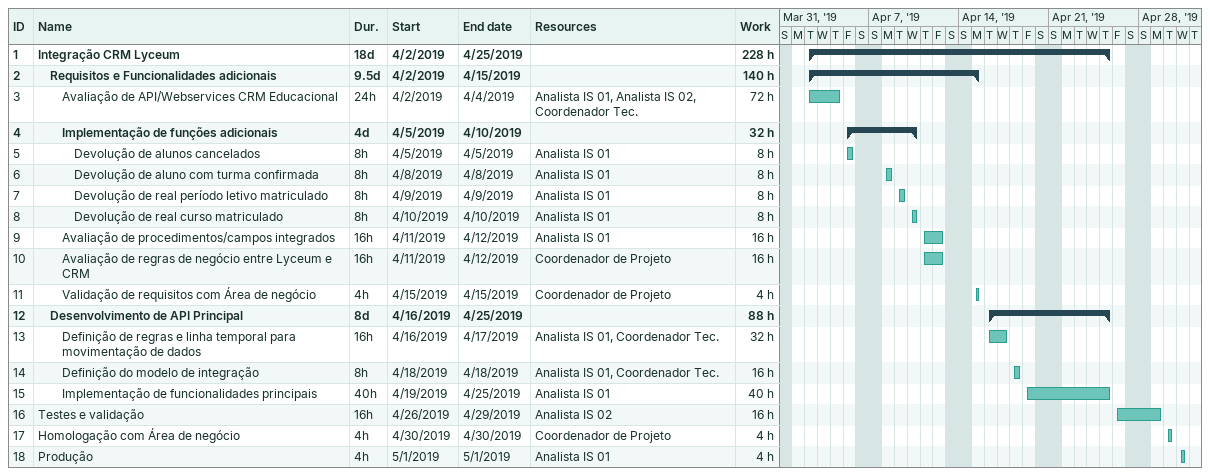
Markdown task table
| ID | Level | Task | Duration | Start | Finish | Resources | Work (h) |
|---|---|---|---|---|---|---|---|
| 1 | 1 | **Integração CRM Lyceum** | 18d | 2019-04-02 | 2019-04-25 |  | 228 |
| 2 | 2 | **Requisitos e Funcionalidades adicionais** | 9.5d | 2019-04-02 | 2019-04-15 |  | 140 |
| 3 | 3 | Avaliação de API/Webservices CRM Educacional | 24h | 2019-04-02 | 2019-04-04 | Analista IS 01, Analista IS 02, Coordenador Tec. | 72 |
| 4 | 3 | **Implementação de funções adicionais** | 4d | 2019-04-05 | 2019-04-10 |  | 32 |
| 5 | 4 | Devolução de alunos cancelados | 8h | 2019-04-05 | 2019-04-05 | Analista IS 01 | 8 |
| 6 | 4 | Devolução de aluno com turma confirmada | 8h | 2019-04-08 | 2019-04-08 | Analista IS 01 | 8 |
| 7 | 4 | Devolução de real período letivo matriculado | 8h | 2019-04-09 | 2019-04-09 | Analista IS 01 | 8 |
| 8 | 4 | Devolução de real curso matriculado | 8h | 2019-04-10 | 2019-04-10 | Analista IS 01 | 8 |
| 9 | 3 | Avaliação de procedimentos/campos integrados | 16h | 2019-04-11 | 2019-04-12 | Analista IS 01 | 16 |
| 10 | 3 | Avaliação de regras de negócio entre Lyceum e CRM | 16h | 2019-04-11 | 2019-04-12 | Coordenador de Projeto | 16 |
| 11 | 3 | Validação de requisitos com Área de negócio | 4h | 2019-04-15 | 2019-04-15 | Coordenador de Projeto | 4 |
| 12 | 2 | **Desenvolvimento de API Principal** | 8d | 2019-04-16 | 2019-04-25 |  | 88 |
| 13 | 3 | Definição de regras e linha temporal para movimentação de dados | 16h | 2019-04-16 | 2019-04-17 | Analista IS 01, Coordenador Tec. | 32 |
| 14 | 3 | Definição do modelo de integração | 8h | 2019-04-18 | 2019-04-18 | Analista IS 01, Coordenador Tec. | 16 |
| 15 | 3 | Implementação de funcionalidades principais | 40h | 2019-04-19 | 2019-04-25 | Analista IS 01 | 40 |
| 16 | 1 | Testes e validação | 16h | 2019-04-26 | 2019-04-29 | Analista IS 02 | 16 |
| 17 | 1 | Homologação com Área de negócio | 4h | 2019-04-30 | 2019-04-30 | Coordenador de Projeto | 4 |
| 18 | 1 | Produção | 4h | 2019-05-01 | 2019-05-01 | Analista IS 01 | 4 |
